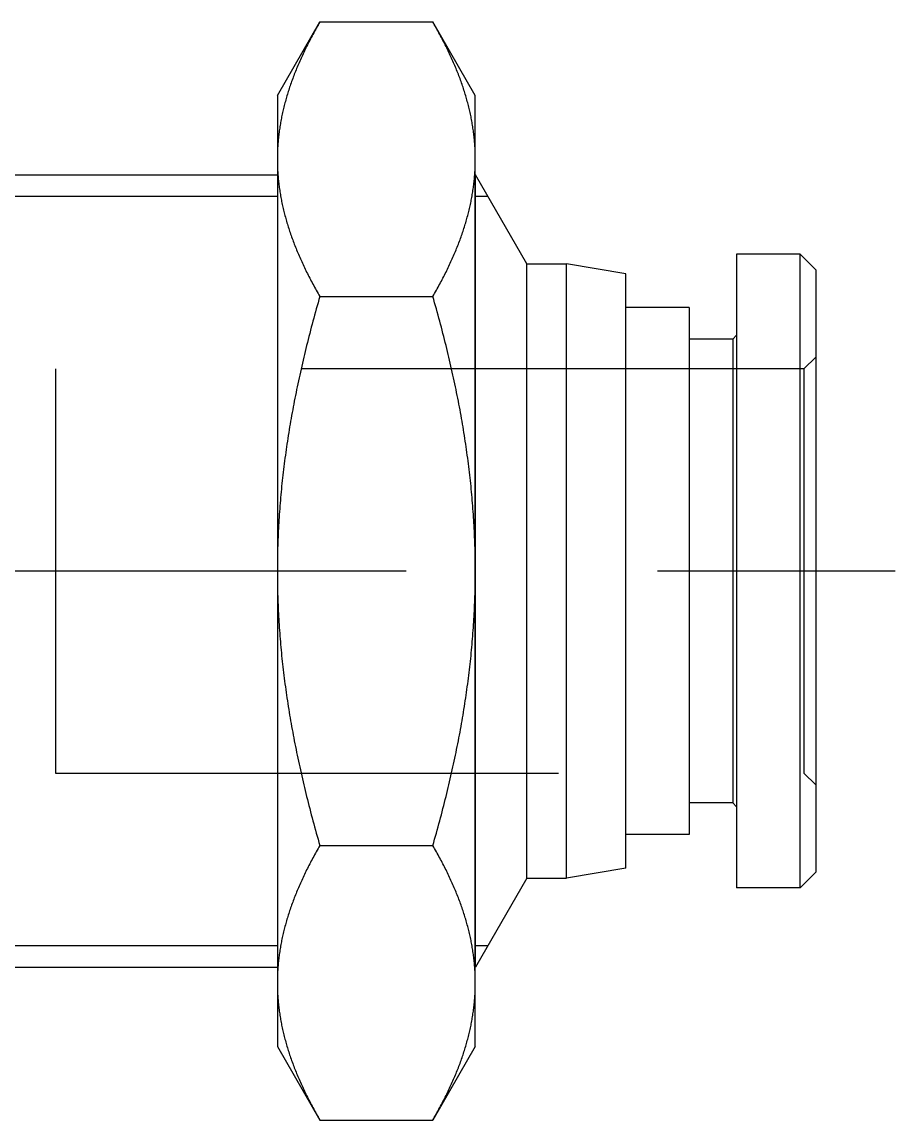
# Model space of a CAD drawing. Extents: x -4.4 to 95.5, y -36.4 to 15.9.
# Drawn here: x 20.05 to 42.1, y -13.86 to 13.86 of the extents above; entities that cross this region are included whole.
import ezdxf

# ---------------------------------------------------------------- set-up
doc = ezdxf.new("R2010")
doc.units = 0
doc.linetypes.add('CENTER', pattern=[50.8, 31.75, -6.35, 6.35, -6.35])
doc.linetypes.add('DASHED', pattern=[19.05, 12.7, -6.35])
doc.layers.get('0').update_dxf_attribs({"linetype": 'CONTINUOUS'})
doc.layers.add('CENTER', color=1, linetype='CENTER')

msp = doc.modelspace()

# ---------------------------------------------------------------- linework, layer by layer
at = {"color": 7, "linetype": 'CONTINUOUS'}
for p, q in [((26.5, 12), (27.572, 13.856)), ((27.572, 13.856), (30.428, 13.856)), ((31.5, 12), (30.428, 13.856)), ((26.5, 12), (26.5, 10.392)), ((31.5, 10.392), (31.5, 12)), ((26.5, 10.392), (26.5, 0)), ((31.5, 0), (31.5, 10.392)), ((13.6, 10), (26.5, 10)), ((31.5, 10), (31.501, 10)), ((31.501, -10), (31.501, 10)), ((32.8, 7.75), (31.501, 10)), ((38.1, 8), (38.1, -8)), ((39.7, 8), (38.1, 8)), ((39.7, -8), (39.7, 8)), ((40.1, 7.6), (39.7, 8)), ((32.8, -7.75), (32.8, 7.75)), ((32.8, 7.75), (33.8, 7.75)), ((33.8, -7.75), (33.8, 7.75)), ((35.3, 7.5), (33.8, 7.75)), ((35.3, -7.5), (35.3, 7.5)), ((40.1, 7.6), (40.1, -7.6)), ((27.572, 6.928), (30.428, 6.928)), ((36.9, 6.65), (35.3, 6.65)), ((36.9, 6.65), (36.9, -6.65)), ((38, 5.85), (36.9, 5.85)), ((38, 5.85), (38.1, 5.95)), ((38, 5.85), (38, -5.85)), ((26.5, 0), (26.5, -10.392)), ((31.5, -10.392), (31.5, 0)), ((38, -5.85), (36.9, -5.85)), ((38, -5.85), (38.1, -5.95)), ((36.9, -6.65), (35.3, -6.65)), ((27.572, -6.928), (30.428, -6.928)), ((32.8, -7.75), (31.501, -10)), ((32.8, -7.75), (33.8, -7.75)), ((35.3, -7.5), (33.8, -7.75)), ((40.1, -7.6), (39.7, -8)), ((39.7, -8), (38.1, -8)), ((13.6, -10), (26.5, -10)), ((31.5, -10), (31.501, -10)), ((26.5, -10.392), (26.5, -12)), ((31.5, -12), (31.5, -10.392)), ((26.5, -12), (27.572, -13.856)), ((31.5, -12), (30.428, -13.856)), ((27.572, -13.856), (30.428, -13.856))]:
    msp.add_line(p, q, dxfattribs=at)
at = {"color": 3, "linetype": 'CONTINUOUS'}
for p, q in [((13.6, 9.458), (26.5, 9.458)), ((31.5, 9.458), (31.814, 9.458)), ((26.5, -9.459), (13.6, -9.459)), ((31.814, -9.459), (31.5, -9.459))]:
    msp.add_line(p, q, dxfattribs=at)
at = {"color": 3, "linetype": 'DASHED'}
for p, q in [((40.1, 5.4), (39.8, 5.1)), ((39.8, 5.1), (20.9, 5.1)), ((20.9, 5.1), (20.9, -5.1)), ((39.8, 5.1), (39.8, -5.1)), ((20.9, -5.1), (39.8, -5.1)), ((39.8, -5.1), (40.1, -5.4))]:
    msp.add_line(p, q, dxfattribs=at)
at = {"color": 7}
for points in [[(27.572, 13.856, 0), (27.549, 13.817, 0), (27.527, 13.778, 0), (27.505, 13.739, 0), (27.483, 13.7, 0), (27.461, 13.661, 0), (27.44, 13.622, 0), (27.419, 13.583, 0), (27.398, 13.544, 0), (27.377, 13.506, 0), (27.357, 13.467, 0), (27.337, 13.429, 0), (27.317, 13.391, 0), (27.297, 13.353, 0), (27.278, 13.315, 0), (27.259, 13.277, 0), (27.24, 13.239, 0), (27.222, 13.201, 0), (27.203, 13.164, 0), (27.185, 13.126, 0), (27.167, 13.089, 0), (27.15, 13.051, 0), (27.133, 13.014, 0), (27.115, 12.977, 0), (27.099, 12.94, 0), (27.082, 12.902, 0), (27.066, 12.866, 0), (27.049, 12.829, 0), (27.033, 12.792, 0), (27.018, 12.755, 0), (27.002, 12.718, 0), (26.987, 12.681, 0), (26.972, 12.645, 0), (26.957, 12.608, 0), (26.943, 12.572, 0), (26.929, 12.536, 0), (26.915, 12.499, 0), (26.901, 12.463, 0), (26.887, 12.427, 0), (26.874, 12.39, 0), (26.861, 12.354, 0), (26.848, 12.318, 0), (26.835, 12.282, 0), (26.823, 12.246, 0), (26.811, 12.21, 0), (26.799, 12.174, 0), (26.787, 12.138, 0), (26.776, 12.102, 0), (26.765, 12.066, 0), (26.754, 12.031, 0), (26.743, 11.995, 0), (26.732, 11.959, 0), (26.722, 11.924, 0), (26.712, 11.888, 0), (26.702, 11.852, 0), (26.693, 11.817, 0), (26.683, 11.781, 0), (26.674, 11.746, 0), (26.665, 11.71, 0), (26.656, 11.675, 0), (26.648, 11.639, 0), (26.64, 11.604, 0), (26.632, 11.568, 0), (26.624, 11.533, 0), (26.616, 11.497, 0), (26.609, 11.462, 0), (26.602, 11.426, 0), (26.595, 11.391, 0), (26.589, 11.355, 0), (26.582, 11.32, 0), (26.576, 11.284, 0), (26.57, 11.249, 0), (26.565, 11.213, 0), (26.559, 11.178, 0), (26.554, 11.143, 0), (26.549, 11.107, 0), (26.544, 11.072, 0), (26.54, 11.036, 0), (26.535, 11.001, 0), (26.532, 10.965, 0), (26.528, 10.929, 0), (26.524, 10.894, 0), (26.521, 10.858, 0), (26.518, 10.823, 0), (26.515, 10.787, 0), (26.512, 10.751, 0), (26.51, 10.716, 0), (26.508, 10.68, 0), (26.506, 10.644, 0), (26.505, 10.608, 0), (26.503, 10.572, 0), (26.502, 10.536, 0), (26.501, 10.5, 0), (26.5, 10.464, 0), (26.5, 10.428, 0), (26.5, 10.392, 0)], [(31.5, 10.392, 0), (31.5, 10.428, 0), (31.5, 10.464, 0), (31.499, 10.5, 0), (31.498, 10.536, 0), (31.497, 10.572, 0), (31.495, 10.608, 0), (31.494, 10.644, 0), (31.492, 10.68, 0), (31.49, 10.716, 0), (31.488, 10.751, 0), (31.485, 10.787, 0), (31.482, 10.823, 0), (31.479, 10.858, 0), (31.476, 10.894, 0), (31.472, 10.929, 0), (31.468, 10.965, 0), (31.465, 11.001, 0), (31.46, 11.036, 0), (31.456, 11.072, 0), (31.451, 11.107, 0), (31.446, 11.143, 0), (31.441, 11.178, 0), (31.435, 11.213, 0), (31.43, 11.249, 0), (31.424, 11.284, 0), (31.418, 11.32, 0), (31.411, 11.355, 0), (31.405, 11.391, 0), (31.398, 11.426, 0), (31.391, 11.462, 0), (31.384, 11.497, 0), (31.376, 11.533, 0), (31.368, 11.568, 0), (31.36, 11.604, 0), (31.352, 11.639, 0), (31.344, 11.675, 0), (31.335, 11.71, 0), (31.326, 11.746, 0), (31.317, 11.781, 0), (31.307, 11.817, 0), (31.298, 11.852, 0), (31.288, 11.888, 0), (31.278, 11.924, 0), (31.268, 11.959, 0), (31.257, 11.995, 0), (31.246, 12.031, 0), (31.235, 12.066, 0), (31.224, 12.102, 0), (31.213, 12.138, 0), (31.201, 12.174, 0), (31.189, 12.21, 0), (31.177, 12.246, 0), (31.165, 12.282, 0), (31.152, 12.318, 0), (31.139, 12.354, 0), (31.126, 12.39, 0), (31.113, 12.427, 0), (31.099, 12.463, 0), (31.085, 12.499, 0), (31.071, 12.536, 0), (31.057, 12.572, 0), (31.043, 12.608, 0), (31.028, 12.645, 0), (31.013, 12.681, 0), (30.998, 12.718, 0), (30.982, 12.755, 0), (30.967, 12.792, 0), (30.951, 12.829, 0), (30.934, 12.866, 0), (30.918, 12.902, 0), (30.901, 12.94, 0), (30.885, 12.977, 0), (30.867, 13.014, 0), (30.85, 13.051, 0), (30.833, 13.089, 0), (30.815, 13.126, 0), (30.797, 13.164, 0), (30.778, 13.201, 0), (30.76, 13.239, 0), (30.741, 13.277, 0), (30.722, 13.315, 0), (30.703, 13.353, 0), (30.683, 13.391, 0), (30.663, 13.429, 0), (30.643, 13.467, 0), (30.623, 13.506, 0), (30.602, 13.544, 0), (30.581, 13.583, 0), (30.56, 13.622, 0), (30.539, 13.661, 0), (30.517, 13.7, 0), (30.495, 13.739, 0), (30.473, 13.778, 0), (30.451, 13.817, 0), (30.428, 13.856, 0)], [(26.5, 10.392, 0), (26.5, 10.356, 0), (26.5, 10.32, 0), (26.501, 10.284, 0), (26.502, 10.248, 0), (26.503, 10.212, 0), (26.505, 10.177, 0), (26.506, 10.141, 0), (26.508, 10.105, 0), (26.51, 10.069, 0), (26.512, 10.033, 0), (26.515, 9.998, 0), (26.518, 9.962, 0), (26.521, 9.926, 0), (26.524, 9.891, 0), (26.528, 9.855, 0), (26.532, 9.82, 0), (26.535, 9.784, 0), (26.54, 9.749, 0), (26.544, 9.713, 0), (26.549, 9.678, 0), (26.554, 9.642, 0), (26.559, 9.607, 0), (26.565, 9.571, 0), (26.57, 9.536, 0), (26.576, 9.5, 0), (26.582, 9.465, 0), (26.589, 9.429, 0), (26.595, 9.394, 0), (26.602, 9.358, 0), (26.609, 9.323, 0), (26.616, 9.288, 0), (26.624, 9.252, 0), (26.632, 9.217, 0), (26.64, 9.181, 0), (26.648, 9.146, 0), (26.656, 9.11, 0), (26.665, 9.075, 0), (26.674, 9.039, 0), (26.683, 9.003, 0), (26.693, 8.968, 0), (26.702, 8.932, 0), (26.712, 8.897, 0), (26.722, 8.861, 0), (26.732, 8.825, 0), (26.743, 8.79, 0), (26.754, 8.754, 0), (26.765, 8.718, 0), (26.776, 8.682, 0), (26.787, 8.646, 0), (26.799, 8.611, 0), (26.811, 8.575, 0), (26.823, 8.539, 0), (26.835, 8.503, 0), (26.848, 8.467, 0), (26.861, 8.43, 0), (26.874, 8.394, 0), (26.887, 8.358, 0), (26.901, 8.322, 0), (26.915, 8.286, 0), (26.929, 8.249, 0), (26.943, 8.213, 0), (26.957, 8.176, 0), (26.972, 8.14, 0), (26.987, 8.103, 0), (27.002, 8.066, 0), (27.018, 8.03, 0), (27.033, 7.993, 0), (27.049, 7.956, 0), (27.066, 7.919, 0), (27.082, 7.882, 0), (27.099, 7.845, 0), (27.115, 7.808, 0), (27.133, 7.771, 0), (27.15, 7.733, 0), (27.167, 7.696, 0), (27.185, 7.658, 0), (27.203, 7.621, 0), (27.222, 7.583, 0), (27.24, 7.546, 0), (27.259, 7.508, 0), (27.278, 7.47, 0), (27.297, 7.432, 0), (27.317, 7.394, 0), (27.337, 7.355, 0), (27.357, 7.317, 0), (27.377, 7.279, 0), (27.398, 7.24, 0), (27.419, 7.202, 0), (27.44, 7.163, 0), (27.461, 7.124, 0), (27.483, 7.085, 0), (27.505, 7.046, 0), (27.527, 7.007, 0), (27.549, 6.968, 0), (27.572, 6.928, 0)], [(30.428, 6.928, 0), (30.451, 6.968, 0), (30.473, 7.007, 0), (30.495, 7.046, 0), (30.517, 7.085, 0), (30.539, 7.124, 0), (30.56, 7.163, 0), (30.581, 7.202, 0), (30.602, 7.24, 0), (30.623, 7.279, 0), (30.643, 7.317, 0), (30.663, 7.355, 0), (30.683, 7.394, 0), (30.703, 7.432, 0), (30.722, 7.47, 0), (30.741, 7.508, 0), (30.76, 7.546, 0), (30.778, 7.583, 0), (30.797, 7.621, 0), (30.815, 7.658, 0), (30.833, 7.696, 0), (30.85, 7.733, 0), (30.867, 7.771, 0), (30.885, 7.808, 0), (30.901, 7.845, 0), (30.918, 7.882, 0), (30.934, 7.919, 0), (30.951, 7.956, 0), (30.967, 7.993, 0), (30.982, 8.03, 0), (30.998, 8.066, 0), (31.013, 8.103, 0), (31.028, 8.14, 0), (31.043, 8.176, 0), (31.057, 8.213, 0), (31.071, 8.249, 0), (31.085, 8.286, 0), (31.099, 8.322, 0), (31.113, 8.358, 0), (31.126, 8.394, 0), (31.139, 8.43, 0), (31.152, 8.467, 0), (31.165, 8.503, 0), (31.177, 8.539, 0), (31.189, 8.575, 0), (31.201, 8.611, 0), (31.213, 8.646, 0), (31.224, 8.682, 0), (31.235, 8.718, 0), (31.246, 8.754, 0), (31.257, 8.79, 0), (31.268, 8.825, 0), (31.278, 8.861, 0), (31.288, 8.897, 0), (31.298, 8.932, 0), (31.307, 8.968, 0), (31.317, 9.003, 0), (31.326, 9.039, 0), (31.335, 9.075, 0), (31.344, 9.11, 0), (31.352, 9.146, 0), (31.36, 9.181, 0), (31.368, 9.217, 0), (31.376, 9.252, 0), (31.384, 9.288, 0), (31.391, 9.323, 0), (31.398, 9.358, 0), (31.405, 9.394, 0), (31.411, 9.429, 0), (31.418, 9.465, 0), (31.424, 9.5, 0), (31.43, 9.536, 0), (31.435, 9.571, 0), (31.441, 9.607, 0), (31.446, 9.642, 0), (31.451, 9.678, 0), (31.456, 9.713, 0), (31.46, 9.749, 0), (31.465, 9.784, 0), (31.468, 9.82, 0), (31.472, 9.855, 0), (31.476, 9.891, 0), (31.479, 9.926, 0), (31.482, 9.962, 0), (31.485, 9.998, 0), (31.488, 10.033, 0), (31.49, 10.069, 0), (31.492, 10.105, 0), (31.494, 10.141, 0), (31.495, 10.177, 0), (31.497, 10.212, 0), (31.498, 10.248, 0), (31.499, 10.284, 0), (31.5, 10.32, 0), (31.5, 10.356, 0), (31.5, 10.392, 0)], [(27.572, 6.928, 0), (27.549, 6.849, 0), (27.527, 6.771, 0), (27.505, 6.692, 0), (27.483, 6.614, 0), (27.461, 6.537, 0), (27.44, 6.459, 0), (27.419, 6.381, 0), (27.398, 6.304, 0), (27.377, 6.227, 0), (27.357, 6.15, 0), (27.337, 6.074, 0), (27.317, 5.997, 0), (27.297, 5.921, 0), (27.278, 5.845, 0), (27.259, 5.769, 0), (27.24, 5.694, 0), (27.222, 5.618, 0), (27.203, 5.543, 0), (27.185, 5.468, 0), (27.167, 5.393, 0), (27.15, 5.318, 0), (27.133, 5.243, 0), (27.115, 5.169, 0), (27.099, 5.095, 0), (27.082, 5.02, 0), (27.066, 4.946, 0), (27.049, 4.872, 0), (27.033, 4.799, 0), (27.018, 4.725, 0), (27.002, 4.652, 0), (26.987, 4.578, 0), (26.972, 4.505, 0), (26.957, 4.432, 0), (26.943, 4.359, 0), (26.929, 4.286, 0), (26.915, 4.214, 0), (26.901, 4.141, 0), (26.887, 4.068, 0), (26.874, 3.996, 0), (26.861, 3.924, 0), (26.848, 3.852, 0), (26.835, 3.779, 0), (26.823, 3.707, 0), (26.811, 3.635, 0), (26.799, 3.564, 0), (26.787, 3.492, 0), (26.776, 3.42, 0), (26.765, 3.348, 0), (26.754, 3.277, 0), (26.743, 3.205, 0), (26.732, 3.134, 0), (26.722, 3.063, 0), (26.712, 2.991, 0), (26.702, 2.92, 0), (26.693, 2.849, 0), (26.683, 2.778, 0), (26.674, 2.707, 0), (26.665, 2.635, 0), (26.656, 2.564, 0), (26.648, 2.493, 0), (26.64, 2.422, 0), (26.632, 2.351, 0), (26.624, 2.28, 0), (26.616, 2.21, 0), (26.609, 2.139, 0), (26.602, 2.068, 0), (26.595, 1.997, 0), (26.589, 1.926, 0), (26.582, 1.855, 0), (26.576, 1.784, 0), (26.57, 1.713, 0), (26.565, 1.642, 0), (26.559, 1.571, 0), (26.554, 1.5, 0), (26.549, 1.429, 0), (26.544, 1.358, 0), (26.54, 1.287, 0), (26.535, 1.216, 0), (26.532, 1.145, 0), (26.528, 1.074, 0), (26.524, 1.003, 0), (26.521, 0.932, 0), (26.518, 0.861, 0), (26.515, 0.789, 0), (26.512, 0.718, 0), (26.51, 0.646, 0), (26.508, 0.575, 0), (26.506, 0.503, 0), (26.505, 0.432, 0), (26.503, 0.36, 0), (26.502, 0.288, 0), (26.501, 0.216, 0), (26.5, 0.144, 0), (26.5, 0.072, 0), (26.5, 0, 0)], [(31.5, 0, 0), (31.5, 0.072, 0), (31.5, 0.144, 0), (31.499, 0.216, 0), (31.498, 0.288, 0), (31.497, 0.36, 0), (31.495, 0.432, 0), (31.494, 0.503, 0), (31.492, 0.575, 0), (31.49, 0.646, 0), (31.488, 0.718, 0), (31.485, 0.789, 0), (31.482, 0.861, 0), (31.479, 0.932, 0), (31.476, 1.003, 0), (31.472, 1.074, 0), (31.468, 1.145, 0), (31.465, 1.216, 0), (31.46, 1.287, 0), (31.456, 1.358, 0), (31.451, 1.429, 0), (31.446, 1.5, 0), (31.441, 1.571, 0), (31.435, 1.642, 0), (31.43, 1.713, 0), (31.424, 1.784, 0), (31.418, 1.855, 0), (31.411, 1.926, 0), (31.405, 1.997, 0), (31.398, 2.068, 0), (31.391, 2.139, 0), (31.384, 2.21, 0), (31.376, 2.28, 0), (31.368, 2.351, 0), (31.36, 2.422, 0), (31.352, 2.493, 0), (31.344, 2.564, 0), (31.335, 2.635, 0), (31.326, 2.707, 0), (31.317, 2.778, 0), (31.307, 2.849, 0), (31.298, 2.92, 0), (31.288, 2.991, 0), (31.278, 3.063, 0), (31.268, 3.134, 0), (31.257, 3.205, 0), (31.246, 3.277, 0), (31.235, 3.348, 0), (31.224, 3.42, 0), (31.213, 3.492, 0), (31.201, 3.564, 0), (31.189, 3.635, 0), (31.177, 3.707, 0), (31.165, 3.779, 0), (31.152, 3.852, 0), (31.139, 3.924, 0), (31.126, 3.996, 0), (31.113, 4.068, 0), (31.099, 4.141, 0), (31.085, 4.214, 0), (31.071, 4.286, 0), (31.057, 4.359, 0), (31.043, 4.432, 0), (31.028, 4.505, 0), (31.013, 4.578, 0), (30.998, 4.652, 0), (30.982, 4.725, 0), (30.967, 4.799, 0), (30.951, 4.872, 0), (30.934, 4.946, 0), (30.918, 5.02, 0), (30.901, 5.095, 0), (30.885, 5.169, 0), (30.867, 5.243, 0), (30.85, 5.318, 0), (30.833, 5.393, 0), (30.815, 5.468, 0), (30.797, 5.543, 0), (30.778, 5.618, 0), (30.76, 5.694, 0), (30.741, 5.769, 0), (30.722, 5.845, 0), (30.703, 5.921, 0), (30.683, 5.997, 0), (30.663, 6.074, 0), (30.643, 6.15, 0), (30.623, 6.227, 0), (30.602, 6.304, 0), (30.581, 6.381, 0), (30.56, 6.459, 0), (30.539, 6.537, 0), (30.517, 6.614, 0), (30.495, 6.692, 0), (30.473, 6.771, 0), (30.451, 6.849, 0), (30.428, 6.928, 0)], [(26.5, 0, 0), (26.5, -0.072, 0), (26.5, -0.144, 0), (26.501, -0.216, 0), (26.502, -0.288, 0), (26.503, -0.36, 0), (26.505, -0.432, 0), (26.506, -0.503, 0), (26.508, -0.575, 0), (26.51, -0.646, 0), (26.512, -0.718, 0), (26.515, -0.789, 0), (26.518, -0.861, 0), (26.521, -0.932, 0), (26.524, -1.003, 0), (26.528, -1.074, 0), (26.532, -1.145, 0), (26.535, -1.216, 0), (26.54, -1.287, 0), (26.544, -1.358, 0), (26.549, -1.429, 0), (26.554, -1.5, 0), (26.559, -1.571, 0), (26.565, -1.642, 0), (26.57, -1.713, 0), (26.576, -1.784, 0), (26.582, -1.855, 0), (26.589, -1.926, 0), (26.595, -1.997, 0), (26.602, -2.068, 0), (26.609, -2.139, 0), (26.616, -2.21, 0), (26.624, -2.28, 0), (26.632, -2.351, 0), (26.64, -2.422, 0), (26.648, -2.493, 0), (26.656, -2.564, 0), (26.665, -2.635, 0), (26.674, -2.707, 0), (26.683, -2.778, 0), (26.693, -2.849, 0), (26.702, -2.92, 0), (26.712, -2.991, 0), (26.722, -3.063, 0), (26.732, -3.134, 0), (26.743, -3.205, 0), (26.754, -3.277, 0), (26.765, -3.348, 0), (26.776, -3.42, 0), (26.787, -3.492, 0), (26.799, -3.564, 0), (26.811, -3.635, 0), (26.823, -3.707, 0), (26.835, -3.779, 0), (26.848, -3.852, 0), (26.861, -3.924, 0), (26.874, -3.996, 0), (26.887, -4.068, 0), (26.901, -4.141, 0), (26.915, -4.214, 0), (26.929, -4.286, 0), (26.943, -4.359, 0), (26.957, -4.432, 0), (26.972, -4.505, 0), (26.987, -4.578, 0), (27.002, -4.652, 0), (27.018, -4.725, 0), (27.033, -4.799, 0), (27.049, -4.872, 0), (27.066, -4.946, 0), (27.082, -5.02, 0), (27.099, -5.095, 0), (27.115, -5.169, 0), (27.133, -5.243, 0), (27.15, -5.318, 0), (27.167, -5.393, 0), (27.185, -5.468, 0), (27.203, -5.543, 0), (27.222, -5.618, 0), (27.24, -5.694, 0), (27.259, -5.769, 0), (27.278, -5.845, 0), (27.297, -5.921, 0), (27.317, -5.997, 0), (27.337, -6.074, 0), (27.357, -6.15, 0), (27.377, -6.227, 0), (27.398, -6.304, 0), (27.419, -6.381, 0), (27.44, -6.459, 0), (27.461, -6.537, 0), (27.483, -6.614, 0), (27.505, -6.692, 0), (27.527, -6.771, 0), (27.549, -6.849, 0), (27.572, -6.928, 0)], [(30.428, -6.928, 0), (30.451, -6.849, 0), (30.473, -6.771, 0), (30.495, -6.692, 0), (30.517, -6.614, 0), (30.539, -6.537, 0), (30.56, -6.459, 0), (30.581, -6.381, 0), (30.602, -6.304, 0), (30.623, -6.227, 0), (30.643, -6.15, 0), (30.663, -6.074, 0), (30.683, -5.997, 0), (30.703, -5.921, 0), (30.722, -5.845, 0), (30.741, -5.769, 0), (30.76, -5.694, 0), (30.778, -5.618, 0), (30.797, -5.543, 0), (30.815, -5.468, 0), (30.833, -5.393, 0), (30.85, -5.318, 0), (30.867, -5.243, 0), (30.885, -5.169, 0), (30.901, -5.095, 0), (30.918, -5.02, 0), (30.934, -4.946, 0), (30.951, -4.872, 0), (30.967, -4.799, 0), (30.982, -4.725, 0), (30.998, -4.652, 0), (31.013, -4.578, 0), (31.028, -4.505, 0), (31.043, -4.432, 0), (31.057, -4.359, 0), (31.071, -4.286, 0), (31.085, -4.214, 0), (31.099, -4.141, 0), (31.113, -4.068, 0), (31.126, -3.996, 0), (31.139, -3.924, 0), (31.152, -3.852, 0), (31.165, -3.779, 0), (31.177, -3.707, 0), (31.189, -3.635, 0), (31.201, -3.564, 0), (31.213, -3.492, 0), (31.224, -3.42, 0), (31.235, -3.348, 0), (31.246, -3.277, 0), (31.257, -3.205, 0), (31.268, -3.134, 0), (31.278, -3.063, 0), (31.288, -2.991, 0), (31.298, -2.92, 0), (31.307, -2.849, 0), (31.317, -2.778, 0), (31.326, -2.707, 0), (31.335, -2.635, 0), (31.344, -2.564, 0), (31.352, -2.493, 0), (31.36, -2.422, 0), (31.368, -2.351, 0), (31.376, -2.28, 0), (31.384, -2.21, 0), (31.391, -2.139, 0), (31.398, -2.068, 0), (31.405, -1.997, 0), (31.411, -1.926, 0), (31.418, -1.855, 0), (31.424, -1.784, 0), (31.43, -1.713, 0), (31.435, -1.642, 0), (31.441, -1.571, 0), (31.446, -1.5, 0), (31.451, -1.429, 0), (31.456, -1.358, 0), (31.46, -1.287, 0), (31.465, -1.216, 0), (31.468, -1.145, 0), (31.472, -1.074, 0), (31.476, -1.003, 0), (31.479, -0.932, 0), (31.482, -0.861, 0), (31.485, -0.789, 0), (31.488, -0.718, 0), (31.49, -0.646, 0), (31.492, -0.575, 0), (31.494, -0.503, 0), (31.495, -0.432, 0), (31.497, -0.36, 0), (31.498, -0.288, 0), (31.499, -0.216, 0), (31.5, -0.144, 0), (31.5, -0.072, 0), (31.5, 0, 0)], [(27.572, -6.928, 0), (27.549, -6.968, 0), (27.527, -7.007, 0), (27.505, -7.046, 0), (27.483, -7.085, 0), (27.461, -7.124, 0), (27.44, -7.163, 0), (27.419, -7.202, 0), (27.398, -7.24, 0), (27.377, -7.279, 0), (27.357, -7.317, 0), (27.337, -7.355, 0), (27.317, -7.394, 0), (27.297, -7.432, 0), (27.278, -7.47, 0), (27.259, -7.508, 0), (27.24, -7.546, 0), (27.222, -7.583, 0), (27.203, -7.621, 0), (27.185, -7.658, 0), (27.167, -7.696, 0), (27.15, -7.733, 0), (27.133, -7.771, 0), (27.115, -7.808, 0), (27.099, -7.845, 0), (27.082, -7.882, 0), (27.066, -7.919, 0), (27.049, -7.956, 0), (27.033, -7.993, 0), (27.018, -8.03, 0), (27.002, -8.066, 0), (26.987, -8.103, 0), (26.972, -8.14, 0), (26.957, -8.176, 0), (26.943, -8.213, 0), (26.929, -8.249, 0), (26.915, -8.286, 0), (26.901, -8.322, 0), (26.887, -8.358, 0), (26.874, -8.394, 0), (26.861, -8.43, 0), (26.848, -8.467, 0), (26.835, -8.503, 0), (26.823, -8.539, 0), (26.811, -8.575, 0), (26.799, -8.611, 0), (26.787, -8.646, 0), (26.776, -8.682, 0), (26.765, -8.718, 0), (26.754, -8.754, 0), (26.743, -8.79, 0), (26.732, -8.825, 0), (26.722, -8.861, 0), (26.712, -8.897, 0), (26.702, -8.932, 0), (26.693, -8.968, 0), (26.683, -9.003, 0), (26.674, -9.039, 0), (26.665, -9.075, 0), (26.656, -9.11, 0), (26.648, -9.146, 0), (26.64, -9.181, 0), (26.632, -9.217, 0), (26.624, -9.252, 0), (26.616, -9.288, 0), (26.609, -9.323, 0), (26.602, -9.358, 0), (26.595, -9.394, 0), (26.589, -9.429, 0), (26.582, -9.465, 0), (26.576, -9.5, 0), (26.57, -9.536, 0), (26.565, -9.571, 0), (26.559, -9.607, 0), (26.554, -9.642, 0), (26.549, -9.678, 0), (26.544, -9.713, 0), (26.54, -9.749, 0), (26.535, -9.784, 0), (26.532, -9.82, 0), (26.528, -9.855, 0), (26.524, -9.891, 0), (26.521, -9.926, 0), (26.518, -9.962, 0), (26.515, -9.998, 0), (26.512, -10.033, 0), (26.51, -10.069, 0), (26.508, -10.105, 0), (26.506, -10.141, 0), (26.505, -10.177, 0), (26.503, -10.212, 0), (26.502, -10.248, 0), (26.501, -10.284, 0), (26.5, -10.32, 0), (26.5, -10.356, 0), (26.5, -10.392, 0)], [(31.5, -10.392, 0), (31.5, -10.356, 0), (31.5, -10.32, 0), (31.499, -10.284, 0), (31.498, -10.248, 0), (31.497, -10.212, 0), (31.495, -10.177, 0), (31.494, -10.141, 0), (31.492, -10.105, 0), (31.49, -10.069, 0), (31.488, -10.033, 0), (31.485, -9.998, 0), (31.482, -9.962, 0), (31.479, -9.926, 0), (31.476, -9.891, 0), (31.472, -9.855, 0), (31.468, -9.82, 0), (31.465, -9.784, 0), (31.46, -9.749, 0), (31.456, -9.713, 0), (31.451, -9.678, 0), (31.446, -9.642, 0), (31.441, -9.607, 0), (31.435, -9.571, 0), (31.43, -9.536, 0), (31.424, -9.5, 0), (31.418, -9.465, 0), (31.411, -9.429, 0), (31.405, -9.394, 0), (31.398, -9.358, 0), (31.391, -9.323, 0), (31.384, -9.288, 0), (31.376, -9.252, 0), (31.368, -9.217, 0), (31.36, -9.181, 0), (31.352, -9.146, 0), (31.344, -9.11, 0), (31.335, -9.075, 0), (31.326, -9.039, 0), (31.317, -9.003, 0), (31.307, -8.968, 0), (31.298, -8.932, 0), (31.288, -8.897, 0), (31.278, -8.861, 0), (31.268, -8.825, 0), (31.257, -8.79, 0), (31.246, -8.754, 0), (31.235, -8.718, 0), (31.224, -8.682, 0), (31.213, -8.646, 0), (31.201, -8.611, 0), (31.189, -8.575, 0), (31.177, -8.539, 0), (31.165, -8.503, 0), (31.152, -8.467, 0), (31.139, -8.43, 0), (31.126, -8.394, 0), (31.113, -8.358, 0), (31.099, -8.322, 0), (31.085, -8.286, 0), (31.071, -8.249, 0), (31.057, -8.213, 0), (31.043, -8.176, 0), (31.028, -8.14, 0), (31.013, -8.103, 0), (30.998, -8.066, 0), (30.982, -8.03, 0), (30.967, -7.993, 0), (30.951, -7.956, 0), (30.934, -7.919, 0), (30.918, -7.882, 0), (30.901, -7.845, 0), (30.885, -7.808, 0), (30.867, -7.771, 0), (30.85, -7.733, 0), (30.833, -7.696, 0), (30.815, -7.658, 0), (30.797, -7.621, 0), (30.778, -7.583, 0), (30.76, -7.546, 0), (30.741, -7.508, 0), (30.722, -7.47, 0), (30.703, -7.432, 0), (30.683, -7.394, 0), (30.663, -7.355, 0), (30.643, -7.317, 0), (30.623, -7.279, 0), (30.602, -7.24, 0), (30.581, -7.202, 0), (30.56, -7.163, 0), (30.539, -7.124, 0), (30.517, -7.085, 0), (30.495, -7.046, 0), (30.473, -7.007, 0), (30.451, -6.968, 0), (30.428, -6.928, 0)], [(26.5, -10.392, 0), (26.5, -10.428, 0), (26.5, -10.464, 0), (26.501, -10.5, 0), (26.502, -10.536, 0), (26.503, -10.572, 0), (26.505, -10.608, 0), (26.506, -10.644, 0), (26.508, -10.68, 0), (26.51, -10.716, 0), (26.512, -10.751, 0), (26.515, -10.787, 0), (26.518, -10.823, 0), (26.521, -10.858, 0), (26.524, -10.894, 0), (26.528, -10.929, 0), (26.532, -10.965, 0), (26.535, -11.001, 0), (26.54, -11.036, 0), (26.544, -11.072, 0), (26.549, -11.107, 0), (26.554, -11.143, 0), (26.559, -11.178, 0), (26.565, -11.213, 0), (26.57, -11.249, 0), (26.576, -11.284, 0), (26.582, -11.32, 0), (26.589, -11.355, 0), (26.595, -11.391, 0), (26.602, -11.426, 0), (26.609, -11.462, 0), (26.616, -11.497, 0), (26.624, -11.533, 0), (26.632, -11.568, 0), (26.64, -11.604, 0), (26.648, -11.639, 0), (26.656, -11.675, 0), (26.665, -11.71, 0), (26.674, -11.746, 0), (26.683, -11.781, 0), (26.693, -11.817, 0), (26.702, -11.852, 0), (26.712, -11.888, 0), (26.722, -11.924, 0), (26.732, -11.959, 0), (26.743, -11.995, 0), (26.754, -12.031, 0), (26.765, -12.066, 0), (26.776, -12.102, 0), (26.787, -12.138, 0), (26.799, -12.174, 0), (26.811, -12.21, 0), (26.823, -12.246, 0), (26.835, -12.282, 0), (26.848, -12.318, 0), (26.861, -12.354, 0), (26.874, -12.39, 0), (26.887, -12.427, 0), (26.901, -12.463, 0), (26.915, -12.499, 0), (26.929, -12.536, 0), (26.943, -12.572, 0), (26.957, -12.608, 0), (26.972, -12.645, 0), (26.987, -12.681, 0), (27.002, -12.718, 0), (27.018, -12.755, 0), (27.033, -12.792, 0), (27.049, -12.829, 0), (27.066, -12.866, 0), (27.082, -12.902, 0), (27.099, -12.94, 0), (27.115, -12.977, 0), (27.133, -13.014, 0), (27.15, -13.051, 0), (27.167, -13.089, 0), (27.185, -13.126, 0), (27.203, -13.164, 0), (27.222, -13.201, 0), (27.24, -13.239, 0), (27.259, -13.277, 0), (27.278, -13.315, 0), (27.297, -13.353, 0), (27.317, -13.391, 0), (27.337, -13.429, 0), (27.357, -13.467, 0), (27.377, -13.506, 0), (27.398, -13.544, 0), (27.419, -13.583, 0), (27.44, -13.622, 0), (27.461, -13.661, 0), (27.483, -13.7, 0), (27.505, -13.739, 0), (27.527, -13.778, 0), (27.549, -13.817, 0), (27.572, -13.856, 0)], [(30.428, -13.856, 0), (30.451, -13.817, 0), (30.473, -13.778, 0), (30.495, -13.739, 0), (30.517, -13.7, 0), (30.539, -13.661, 0), (30.56, -13.622, 0), (30.581, -13.583, 0), (30.602, -13.544, 0), (30.623, -13.506, 0), (30.643, -13.467, 0), (30.663, -13.429, 0), (30.683, -13.391, 0), (30.703, -13.353, 0), (30.722, -13.315, 0), (30.741, -13.277, 0), (30.76, -13.239, 0), (30.778, -13.201, 0), (30.797, -13.164, 0), (30.815, -13.126, 0), (30.833, -13.089, 0), (30.85, -13.051, 0), (30.867, -13.014, 0), (30.885, -12.977, 0), (30.901, -12.94, 0), (30.918, -12.902, 0), (30.934, -12.866, 0), (30.951, -12.829, 0), (30.967, -12.792, 0), (30.982, -12.755, 0), (30.998, -12.718, 0), (31.013, -12.681, 0), (31.028, -12.645, 0), (31.043, -12.608, 0), (31.057, -12.572, 0), (31.071, -12.536, 0), (31.085, -12.499, 0), (31.099, -12.463, 0), (31.113, -12.427, 0), (31.126, -12.39, 0), (31.139, -12.354, 0), (31.152, -12.318, 0), (31.165, -12.282, 0), (31.177, -12.246, 0), (31.189, -12.21, 0), (31.201, -12.174, 0), (31.213, -12.138, 0), (31.224, -12.102, 0), (31.235, -12.066, 0), (31.246, -12.031, 0), (31.257, -11.995, 0), (31.268, -11.959, 0), (31.278, -11.924, 0), (31.288, -11.888, 0), (31.298, -11.852, 0), (31.307, -11.817, 0), (31.317, -11.781, 0), (31.326, -11.746, 0), (31.335, -11.71, 0), (31.344, -11.675, 0), (31.352, -11.639, 0), (31.36, -11.604, 0), (31.368, -11.568, 0), (31.376, -11.533, 0), (31.384, -11.497, 0), (31.391, -11.462, 0), (31.398, -11.426, 0), (31.405, -11.391, 0), (31.411, -11.355, 0), (31.418, -11.32, 0), (31.424, -11.284, 0), (31.43, -11.249, 0), (31.435, -11.213, 0), (31.441, -11.178, 0), (31.446, -11.143, 0), (31.451, -11.107, 0), (31.456, -11.072, 0), (31.46, -11.036, 0), (31.465, -11.001, 0), (31.468, -10.965, 0), (31.472, -10.929, 0), (31.476, -10.894, 0), (31.479, -10.858, 0), (31.482, -10.823, 0), (31.485, -10.787, 0), (31.488, -10.751, 0), (31.49, -10.716, 0), (31.492, -10.68, 0), (31.494, -10.644, 0), (31.495, -10.608, 0), (31.497, -10.572, 0), (31.498, -10.536, 0), (31.499, -10.5, 0), (31.5, -10.464, 0), (31.5, -10.428, 0), (31.5, -10.392, 0)]]:
    msp.add_polyline3d(points, dxfattribs=at)
at = {"layer": 'CENTER', "color": 1, "linetype": 'CENTER'}
msp.add_line((-2, 0), (42.1, 0), dxfattribs=at)

doc.saveas('drawing.dxf')
